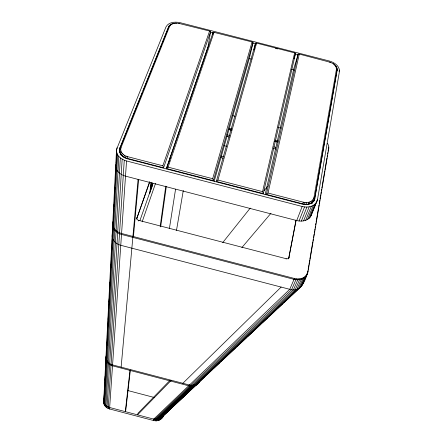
<?xml version="1.0" encoding="UTF-8"?>
<svg xmlns="http://www.w3.org/2000/svg" width="443" height="443" viewBox="0 0 443 443"><rect width="100%" height="100%" fill="white"/><g stroke="black" fill="none" stroke-linecap="round" stroke-linejoin="round"><path stroke-width="0.66" d="M210.591 31.741L163.6 167.764L127.279 158.35C122.811 157.409 117.982 152.924 119.848 148.034L168.462 27.095L169.78 25.312A1.08 0.725 53.9 0 1 170.738 24.913C173.196 22.958 176.624 22.864 179.559 23.568L210.264 31.22L210.591 31.741L208.044 46.648L166.214 168.91M163.6 167.764L162.836 165.782L127.722 156.689C123.724 155.82 119.383 151.883 121.072 147.469L169.553 26.525L170.738 24.908M112.184 234.724C111.503 239.907 116.055 244.171 120.767 245.295L289.761 289.318C301.489 292.657 305.011 280.591 307.979 271.803L328.795 148.206L328.673 145.775L327.554 143.327M115.756 164.802C115.047 170.544 120.402 174.913 125.502 176.142L296.727 220.559C301.899 221.96 308.743 220.791 311.213 215.481L317.487 199.666L339.438 71.489C339.853 65.863 334.028 62.253 329.243 60.979L180.295 22.726C175.4 21.541 168.6 21.895 165.981 26.923L116.537 149.468L103.734 400.66L104.393 403.252L105.977 405.467L120.33 157.896C117.86 155.875 116.077 152.741 116.537 149.468M163.788 415.207C162.681 419.399 157.841 421.742 153.776 420.584L109.41 408.911C105.356 407.986 102.444 403.484 103.856 399.448M103.933 397.98C102.471 402.117 105.545 406.585 109.654 407.51L126.543 160.959L124.261 160.2L120.33 157.896M103.734 400.66L103.784 399.326M105.993 356.022C105.063 360.43 108.219 364.827 112.511 365.813L189.189 385.931C193.181 387.044 197.999 385.305 199.727 381.384M265.158 194.555L293.82 68.698L298.194 54.107L298.637 53.919L329.315 62.031C332.671 62.912 336.758 65.459 336.42 69.396L313.971 197.423C313.013 202.102 307.309 203.337 303.283 202.174L268.021 193.037L266.398 194.399L302.874 203.852C307.326 205.164 313.782 203.708 314.823 198.53L337.145 70.431L336.951 68.255L336.076 66.611M336.913 70.841L336.957 69.772M103.512 402.083L103.634 399.287M103.717 403.401L103.795 401.945M104.116 397.332L104.332 393.223M104.576 388.428L104.753 385M105.002 380.199L105.212 376.09M105.462 371.295L105.639 367.867M105.888 363.072L106.098 358.957M106.359 353.924L106.541 350.468M106.791 345.64L106.968 342.184M107.25 336.663L107.433 333.208M107.682 328.379L107.859 324.924M108.142 319.403L108.325 315.948M108.607 310.427L108.751 307.663M109.033 302.143L109.216 298.687M109.499 293.166L109.642 290.403M109.93 284.882L110.069 282.119M110.39 275.906L110.534 273.143M110.822 267.622L110.96 264.859M111.282 258.646L111.426 255.882M111.714 250.361L111.852 247.598M112.173 241.385L112.317 238.622M112.605 233.101L112.743 230.349M113.031 224.85L113.17 222.098L112.749 223.737M113.508 215.608L113.613 213.532M113.973 206.621L114.078 204.55M114.438 197.639L114.51 196.26M114.864 189.349L114.97 187.273M115.33 180.367L115.401 178.983M115.756 172.072L115.828 170.693M116.221 163.09L116.287 161.756M116.636 155.083L116.736 153.079M116.946 149.075L117.013 147.74M103.944 401.984L116.847 153.045M104.166 404.664L104.243 403.208M104.393 403.252L117.628 154.784M104.853 405.832L104.93 404.381M105.08 404.42L118.802 156.418M105.75 406.873L105.833 405.423M120.258 154.917L120.335 153.538A1.207 0.748 -29.8 0 1 121.504 152.398M106.829 407.748L106.918 406.303L109.504 407.471L154.053 419.194C157.691 420.185 161.961 418.53 163.628 415.063M107.068 406.342L122.168 159.17M108.059 408.435L108.153 406.995M108.302 407.034L124.261 160.2M109.41 408.911L109.504 407.471M109.703 408.989L109.803 407.554M179.664 23.662L179.559 23.568M121.127 367.153L138.072 179.398M138.67 179.337L133.642 234.397L132.922 236.44M136.643 219.047A2.625 2.071 6.5 0 1 136.726 218.676L149.601 181.735M138.593 220.991L138.653 220.348A2.63 2.071 6.5 0 1 136.821 217.712M127.279 158.35L127.722 156.689M213.404 180.666L212.657 178.695L168.107 167.149L166.529 168.523L213.404 180.666L253.014 42.633L252.737 42.129L213.177 32.151L166.529 168.523M149.756 193.585L150.997 182.599M129.976 370.392L125.308 411.63L125.801 410.008L130.369 370.005M150.266 192.013L151.279 183.081M151.046 189.831L151.833 182.959M152.099 187.073L152.575 182.948M160.172 226.456L165.771 186.121M169.148 161.8L169.686 157.952M160.665 226.899L166.33 186.414M170.201 158.721L170.677 155.327M303.283 202.174L302.874 203.852M169.409 228.499L175.561 189.216M307.697 272.013L307.929 270.629M308.14 269.361L308.815 265.374M308.965 264.488L309.264 262.721M309.424 261.758L309.712 260.063M309.884 259.033L310.604 254.753M310.72 254.088L312.791 241.812M312.991 240.61L313.223 239.242M313.45 237.88L313.683 236.512M313.827 235.67L314.054 234.308M314.259 233.101L314.513 231.578M314.718 230.371L314.973 228.848M315.178 227.641L315.438 226.118M315.637 224.911L315.898 223.388M316.097 222.181L318.545 207.701M318.744 206.488L319.004 204.971M319.209 203.758L319.807 200.197M320.012 198.985L320.267 197.467M320.472 196.255L320.726 194.737M320.931 193.525L321.186 192.007M321.391 190.795L321.651 189.283M321.856 188.065L322.111 186.553M322.316 185.335L324.298 173.59M324.503 172.371L324.758 170.86M324.963 169.641L326.934 157.957M327.15 156.678L327.388 155.255M327.61 153.948L327.842 152.553M328.069 151.218L328.302 149.845M176.491 230.399L183.291 190.468M212.729 34.41L213.083 32.378M314.807 197.567L316.335 188.829M316.568 187.489L317.271 183.452M317.387 182.782L336.796 71.522M263.286 193.591L262.561 191.625L217.939 180.063L216.339 181.425L263.286 193.591L295.492 53.548L295.265 53.055L255.96 42.96L255.556 43.154L216.339 181.425M288.432 258.917A2.63 2.077 20.8 0 0 288.753 258.208L296.002 220.038M288.753 258.208L296.107 220.431M176.48 23.213L176.679 23.158M153.477 420.507L153.754 419.111L289.761 289.318L294.401 278.475C299.235 279.843 305.57 278.337 307.575 273.281M153.776 420.584L154.053 419.194M155.194 420.833L155.476 419.443M156.628 420.85L156.916 419.46M158.04 420.628L158.334 419.239M159.386 420.18L159.685 418.785M160.621 419.51L160.925 418.12M161.706 418.652L162.016 417.256M162.614 417.627L162.924 416.226M163.317 416.464L163.522 415.534M268.021 193.037L299.241 54.306M266.398 194.399L298.139 54.229M253.014 42.633L249.608 57.335L214.152 181.337M262.561 191.625L294.584 53.11M253.939 49.954L255.511 43.276M329.315 62.031L329.199 62.203M113.22 221.135C110.861 227.098 115.684 233.245 121.509 234.436L294.03 279.35C299.296 280.951 306.528 278.691 307.58 272.678M119.787 148.942C118.309 153.765 123.076 157.852 127.374 158.815L302.591 204.223C307.065 205.535 313.5 204.118 314.574 198.913M189.189 385.931L189.421 385.072C196.205 387.21 200.629 380.282 204.882 376.489M303.084 282.689L302.68 284.151L301.677 285.098M190.612 386.196L190.85 385.344L291.61 289.672L296.289 278.841M192.052 386.257L192.295 385.399L293.449 289.777L298.172 278.952M217.939 180.063L256.53 43.336M193.475 386.108L193.718 385.249M212.657 178.695L252.023 42.179M194.837 385.753L195.086 384.895L296.943 289.246L301.738 278.42M196.111 385.2L196.36 384.341L298.504 288.62L303.333 277.789M197.262 384.469L197.517 383.61L301.068 286.726L305.941 275.878M198.265 383.572L198.519 382.713M293.942 58.814L295.492 53.548M199.095 382.536L199.35 381.678M311.213 215.481L311.551 214.34M330.738 62.69L330.727 62.48M168.107 167.149L214.019 32.417M162.836 165.782L209.517 31.265M142.148 221.81L155.521 183.43M139.944 220.531L152.951 183.474M304.729 204.201L304.983 202.495M136.726 218.676L149.717 182.09M339.028 71.373L339.488 70.121M296.727 220.559L302.17 206.477C307.436 207.894 314.441 206.803 316.983 201.388M299.047 220.996L304.557 206.925M328.485 147.973L328.861 147.01M328.413 149.169L328.795 148.206M286.051 259.005L286.172 258.712A2.636 2.082 20.8 0 0 289.113 257.311M301.356 221.107L306.921 207.047M303.577 220.891L309.197 206.837M119.909 148.494L126.028 133.265M126.283 132.629L131.433 119.815M131.948 118.536L142.496 92.266M143.011 90.987L161.54 44.865M162.055 43.58L168.484 27.566M311.95 203.835L312.465 202.556M305.648 220.354L311.313 206.3M313.904 201.155L314.425 199.876A1.213 0.825 21.9 0 0 313.6 198.663M307.497 219.512L313.201 205.458M309.07 218.393L314.807 204.334M310.321 217.037L317.487 199.666M300.005 278.813L295.243 289.633L157.603 419.272L153.754 419.111M299.894 287.773L304.745 276.936M303.361 282.064L306.174 275.806M306.739 274.555L307.979 271.803M306.888 274.654L302.004 285.508L299.49 287.867M199.621 381.633L161.728 417.323L159.353 418.768L157.603 419.272M222.707 242.626L250.217 208.121M263.978 190.867L267.417 186.553M162.791 416.187L188.092 392.426M241.872 247.571L270.961 213.255M169.824 380.526L138.017 413.219L137.535 414.847L171.269 380.31M182.798 383.333L281.144 287.07M161.728 417.323L162.426 416.636M154.757 419.316L190.54 385.305L194.782 385.028L198.22 383.184M155.764 419.405L191.664 385.404M156.595 419.394L192.583 385.399M158.583 419.039L194.782 385.028M159.353 418.768L195.629 384.74M163.45 415.229L165.959 412.882M170.976 408.18L174.487 404.891M179 400.66L181.508 398.312M186.525 393.611L188.026 392.205M190.036 390.322L191.038 389.386M194.045 386.562L195.047 385.626M206.898 374.606L211.931 369.888M213.941 368.006L219.479 362.817M221.489 360.934L227.53 355.275M229.037 353.863L235.078 348.204M236.59 346.791L246.651 337.361M247.659 336.42L253.695 330.766M254.703 329.819L260.24 324.636M262.25 322.748L267.284 318.035M269.798 315.676L274.328 311.435M277.346 308.61L282.379 303.892M284.395 302.01L289.927 296.821M291.943 294.938L297.978 289.279M160.261 418.336L196.626 384.28M189.598 391.019L195.108 385.859M161.097 417.815L197.539 383.716M170.289 24.952L171.402 24.31M171.707 24.166L172.011 24.027A1.091 0.537 71 0 1 172.078 23.778M294.03 279.35L295.913 279.71M178.856 23.634L179.254 23.717M190.54 385.305L112.572 364.91C109.144 364.041 106.176 361.089 105.943 357.462M275.496 48.409L277.495 48.924M210.48 32.178L213.161 32.865M252.648 43.01L255.993 43.868M295.481 54.007L298.156 54.699M249.359 58.565L251.369 59.08M291.566 69.413L294.246 70.105M232.481 115.617L235.155 116.31M277.994 127.362L280.674 128.055M229.109 128.271L231.739 128.946M275.12 140.149L277.755 140.83M228.887 129.267L231.506 129.943M274.826 141.134L277.451 141.81M228.666 129.517L231.34 130.203M274.749 141.417L277.418 142.103M227.176 134.822L229.851 135.514M273.929 146.899L275.934 147.419M226.733 136.378L229.408 137.07M273.569 148.477L275.574 148.998M224.031 145.642L226.589 146.301M221.135 156.063L223.637 156.711M220.697 157.608L223.206 158.256M126.543 160.959L302.17 206.477M138.653 220.348L286.172 258.712M294.401 278.475L121.576 233.483C117.317 232.398 113.181 229.086 112.743 224.468M127.523 390.46L154.103 397.443M335.213 65.57L335.888 66.345M306.617 202.584A1.218 0.388 89.6 0 1 306.567 204.301M308.195 202.434A1.218 0.515 81 0 1 308.345 204.134M309.657 202.069A1.213 0.62 71.5 0 1 309.989 203.714M310.969 201.482A1.213 0.703 60.8 0 1 311.468 203.055M312.082 200.707A1.213 0.77 49 0 1 312.719 202.174M312.968 199.754A1.213 0.808 35.6 0 1 313.716 201.105M313.971 197.428A1.213 0.814 11.8 0 1 314.823 198.53M336.42 69.39A1.058 0.842 -1.1 0 1 337.145 70.431M336.459 68.416A1.063 0.808 -11.5 0 1 337.189 69.363M336.254 67.43A1.074 0.748 -23.6 0 1 336.957 68.255M335.811 66.444A1.08 0.67 -33.5 0 1 336.453 67.148M335.141 65.486A1.085 0.57 -41.9 0 1 335.705 66.073M334.271 64.589A1.091 0.46 -49.3 0 1 334.725 65.06M333.225 63.77A1.091 0.338 -56 0 1 333.585 64.019M125.507 157.763A1.218 0.327 -68.7 0 1 126.094 156.146M123.874 156.96A1.213 0.454 -60.5 0 1 124.649 155.438M122.445 155.964A1.213 0.576 -51.4 0 1 123.376 154.552M121.249 154.812A1.207 0.67 -41.2 0 1 122.318 153.533M119.726 152.182A1.207 0.797 -17.2 0 1 120.956 151.196M119.438 150.781A1.213 0.825 -3.2 0 1 120.701 149.95M119.483 149.385A1.218 0.825 10.6 0 1 120.734 148.71M119.848 148.034A1.218 0.808 20.4 0 1 121.072 147.469M168.467 27.095A1.058 0.831 33.6 0 1 169.553 26.519M168.993 26.154A1.069 0.792 42.9 0 1 170.04 25.661M170.793 24.592A1.085 0.637 63 0 1 171.64 24.271M172.133 23.684A1.091 0.537 71 0 1 172.72 23.767M173.385 23.617A1.091 0.421 78.1 0 1 173.446 23.374M173.495 23.285A1.091 0.421 78.1 0 1 173.944 23.407M174.907 23.263A1.091 0.288 84.7 0 1 175.278 23.202"/></g></svg>
